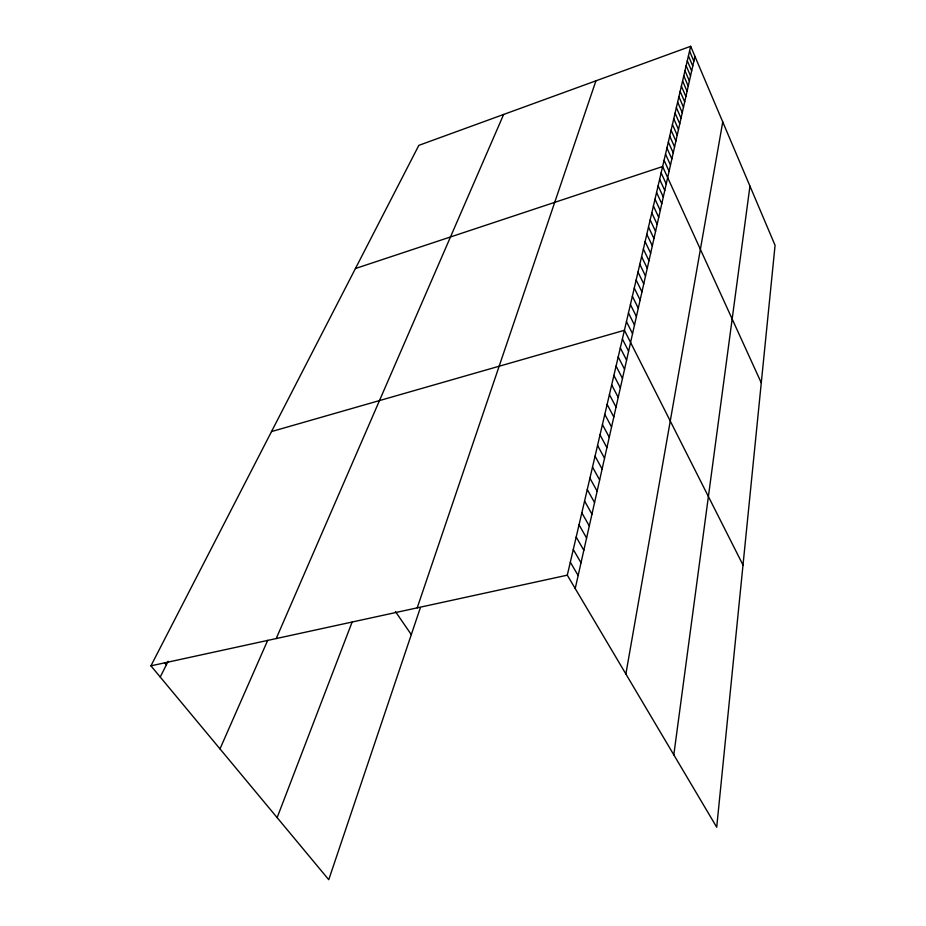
<?xml version="1.0" encoding="UTF-8"?>
<svg xmlns="http://www.w3.org/2000/svg" width="926" height="926" viewBox="0 0 926 926"><rect width="100%" height="100%" fill="white"/><g stroke="black" fill="none" stroke-linecap="round" stroke-linejoin="round"><path stroke-width="1.39" d="M673.815 754.852L749.956 186.103M625.872 673.978L722.743 121.943M575.22 588.542L694.94 56.359M690.669 46.3L775.074 245.321L716.712 827.219L567.291 575.173L690.669 46.3L418.841 145.359L150.926 665.84L328.753 879.7L420.392 607.63M417.209 607.861L595.927 80.828M277.14 817.623L352.065 622.203M276.214 638.558L503.64 114.454M219.983 748.891L267.707 640.317M160.221 677.022L168.15 661.291M355.445 268.517L662.622 166.53L761.276 382.843M271.526 431.562L624.425 330.281L743.011 565.068M150.926 665.84L567.291 575.173M164.515 662.646L166.344 664.868M395.437 611.565L411.306 634.611M570.323 562.209L578.148 575.532M573.287 549.512L581.019 562.776M576.192 537.045L583.831 550.275M579.039 524.822L586.586 538.006M581.841 512.842L589.295 525.968M584.584 501.07L591.957 514.15M587.269 489.53L594.561 502.552M589.92 478.198L597.12 491.174M592.513 467.074L599.643 479.992M595.059 456.159L602.108 469.019M597.559 445.429L604.528 458.243M600.025 434.896L606.912 447.652M602.432 424.548L609.25 437.257M604.805 414.373L611.554 427.036M607.132 404.384L613.811 416.989M609.424 394.557L616.033 407.116M611.681 384.903L618.221 397.404M613.892 375.424L620.362 387.867M616.068 366.083L622.48 378.479M618.209 356.915L624.552 369.254M620.316 347.887L626.589 360.179M622.388 339.009L628.604 351.243M626.462 321.553L632.551 333.696M628.453 312.976L634.495 325.061M630.432 304.538L636.405 316.565M632.365 296.239L638.28 308.208M634.275 288.067L640.132 299.989M636.15 280.022L641.95 291.887M637.991 272.094L643.744 283.912M639.82 264.304L645.515 276.064M641.602 256.618L647.251 268.332M643.373 249.059L648.964 260.715M645.109 241.617L650.654 253.215M646.823 234.278L652.321 245.83M648.501 227.044L653.953 238.549M650.168 219.925L655.562 231.384M651.8 212.911L657.159 224.312M653.42 206L658.722 217.355M655.006 199.183L660.261 210.491M656.569 192.469L661.789 203.72M658.12 185.848L663.294 197.053M659.636 179.32L664.764 190.467M661.141 172.884L666.222 183.985M664.081 160.267L669.081 171.287M666.94 148.01L671.859 158.925M665.516 154.098L670.482 165.059M668.34 142.002L673.225 152.871M669.73 136.076L674.568 146.898M671.084 130.23L675.899 141.007M673.758 118.771L678.492 129.455M672.438 124.466L677.207 135.196M675.077 113.157L679.765 123.795M676.362 107.613L681.027 118.204M678.908 96.732L683.492 107.231M677.647 102.138L682.265 112.683M680.147 91.408L684.708 101.86M682.589 80.932L687.08 91.304M681.374 86.141L685.9 96.547M683.782 75.805L688.238 86.13M686.143 65.723L690.53 75.955M684.974 70.735L689.395 81.013M687.289 60.78L691.653 70.966M689.557 51.069L693.852 61.174M688.435 55.896L692.764 66.047"/></g></svg>
